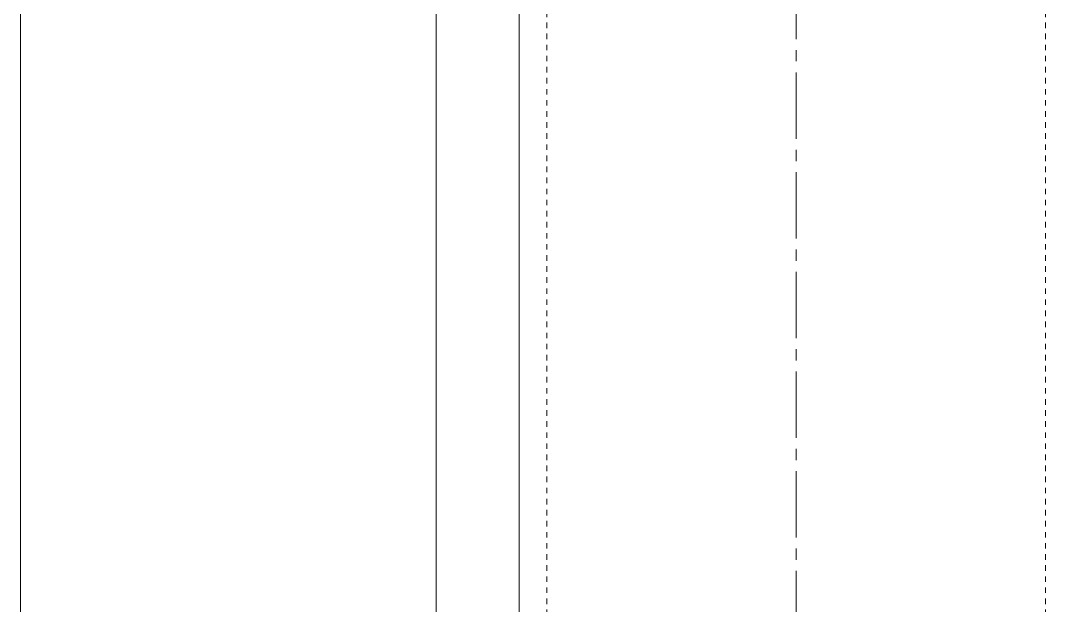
# Model space of a CAD drawing. Header units: millimetres. Extents: x -50460 to 50460, y -35640 to 35640.
# Drawn here: x -35084.7 to -34899.7, y 21399.7 to 21505.3 of the extents above; entities that cross this region are included whole.
import ezdxf

# ---------------------------------------------------------------- set-up
doc = ezdxf.new("R2010")
doc.units = ezdxf.units.MM
doc.linetypes.add('点画线', pattern=[18, 12, -2, 2, -2])
doc.linetypes.add('虚线', pattern=[2, 1, -1])
for name, color, linetype, lineweight in [('EB0', 7, 'Continuous', 15), ('中心线层', 1, '点画线', 18), ('尺寸线层', 4, 'Continuous', 18), ('粗实线层_1', 7, 'Continuous', 15), ('虚线层', 100, '虚线', 18)]:
    doc.layers.add(name, color=color, linetype=linetype, lineweight=lineweight)

# ---------------------------------------------------------------- blocks, each defined once
blk = doc.blocks.new('*X856')
at = {"layer": 'EB0'}
blk.add_line((-790, 580.22), (-790, -489.78), dxfattribs=at)
at = {"layer": '中心线层', "linetype": '点画线', "lineweight": 18}
blk.add_line((-725, 583.22), (-725, -672.78), dxfattribs=at)
at = {"layer": '粗实线层_1'}
blk.add_line((-775, 580.22), (-775, -669.78), dxfattribs=at)
at = {"layer": '虚线层'}
for p, q in [((-770, 580.22), (-770, -669.78)), ((-680, 580.22), (-680, -669.78))]:
    blk.add_line(p, q, dxfattribs=at)
blk = doc.blocks.new('*X805')
at = {"layer": 'EB0'}
blk.add_line((-2380, 6477.5), (-2380, 407.4), dxfattribs=at)
at = {"layer": '尺寸线层'}
blk.add_blockref('*X856', (-1515, 819.78), dxfattribs=at)

msp = doc.modelspace()

# ---------------------------------------------------------------- block references
at = {"layer": '尺寸线层'}
msp.add_blockref('*X805', (-32704.742, 20776.945), dxfattribs=at)

doc.saveas('drawing.dxf')
